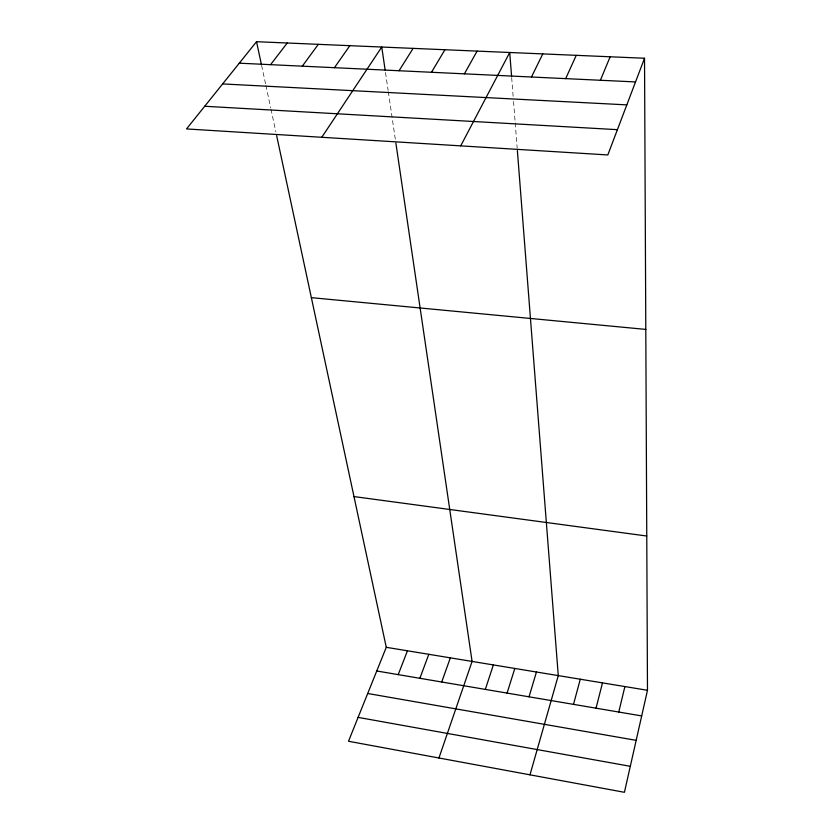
<?xml version="1.0" encoding="UTF-8"?>
<svg xmlns="http://www.w3.org/2000/svg" width="834" height="834" viewBox="0 0 834 834"><rect width="100%" height="100%" fill="white"/><g stroke="black" fill="none" stroke-linecap="round" stroke-linejoin="round"><path stroke-width="0.63" stroke-dasharray="4.17 3.13" d="M261.605 65.396L265.619 84.14M265.89 85.391L270.716 107.951M270.987 109.212L275.846 131.897M385.506 72.548L388.133 90.437M388.321 91.719L395.493 140.498M511.68 77.614L513.15 96.463M513.546 101.487L515.11 121.608M515.203 122.869L517.174 148.077"/><path stroke-width="1.25" d="M644.526 58.244L607.809 154.947L186.514 128.936L256.528 41.7L644.526 58.244L647.486 690.281L624.426 792.3L348.497 741.259L386.278 647.309L276.659 135.681M618.755 712.038L624.895 686.559M596.029 708.181L602.492 682.879M573.5 704.355L580.287 679.22M529.986 774.828L558.28 675.603L517.372 150.6M529.017 696.817L536.45 672.016M507.072 693.085L514.818 668.451M485.315 689.395L493.363 664.927M438.945 757.991L472.086 661.425L395.879 143.073M441.707 682.004L450.35 657.849M419.867 678.303L428.812 654.304M398.214 674.623L407.451 650.791M600.376 80.272L610.154 56.775M565.681 78.625L576.242 55.336M531.466 77.009L542.767 53.908M460.712 145.867L509.72 52.5L511.586 76.353M464.382 73.84L477.111 51.103M431.491 72.277L444.918 49.738M399.048 70.744L413.132 48.382M321.788 137.287L381.753 47.038L385.131 69.993M334.444 67.69L349.842 45.682M302.304 66.167L318.338 44.338M270.581 64.666L287.23 43.014M239.275 63.186L635.529 81.93M222.636 83.932L626.824 104.875M204.705 106.262L617.41 129.666M311.363 297.655L645.797 329.409M353.981 496.574L646.767 536.022M386.278 647.309L647.486 690.281M376.759 670.984L641.69 715.926M367.7 693.492L636.175 740.352M358.099 717.376L630.306 766.31M256.528 41.7L261.334 64.145"/></g></svg>
